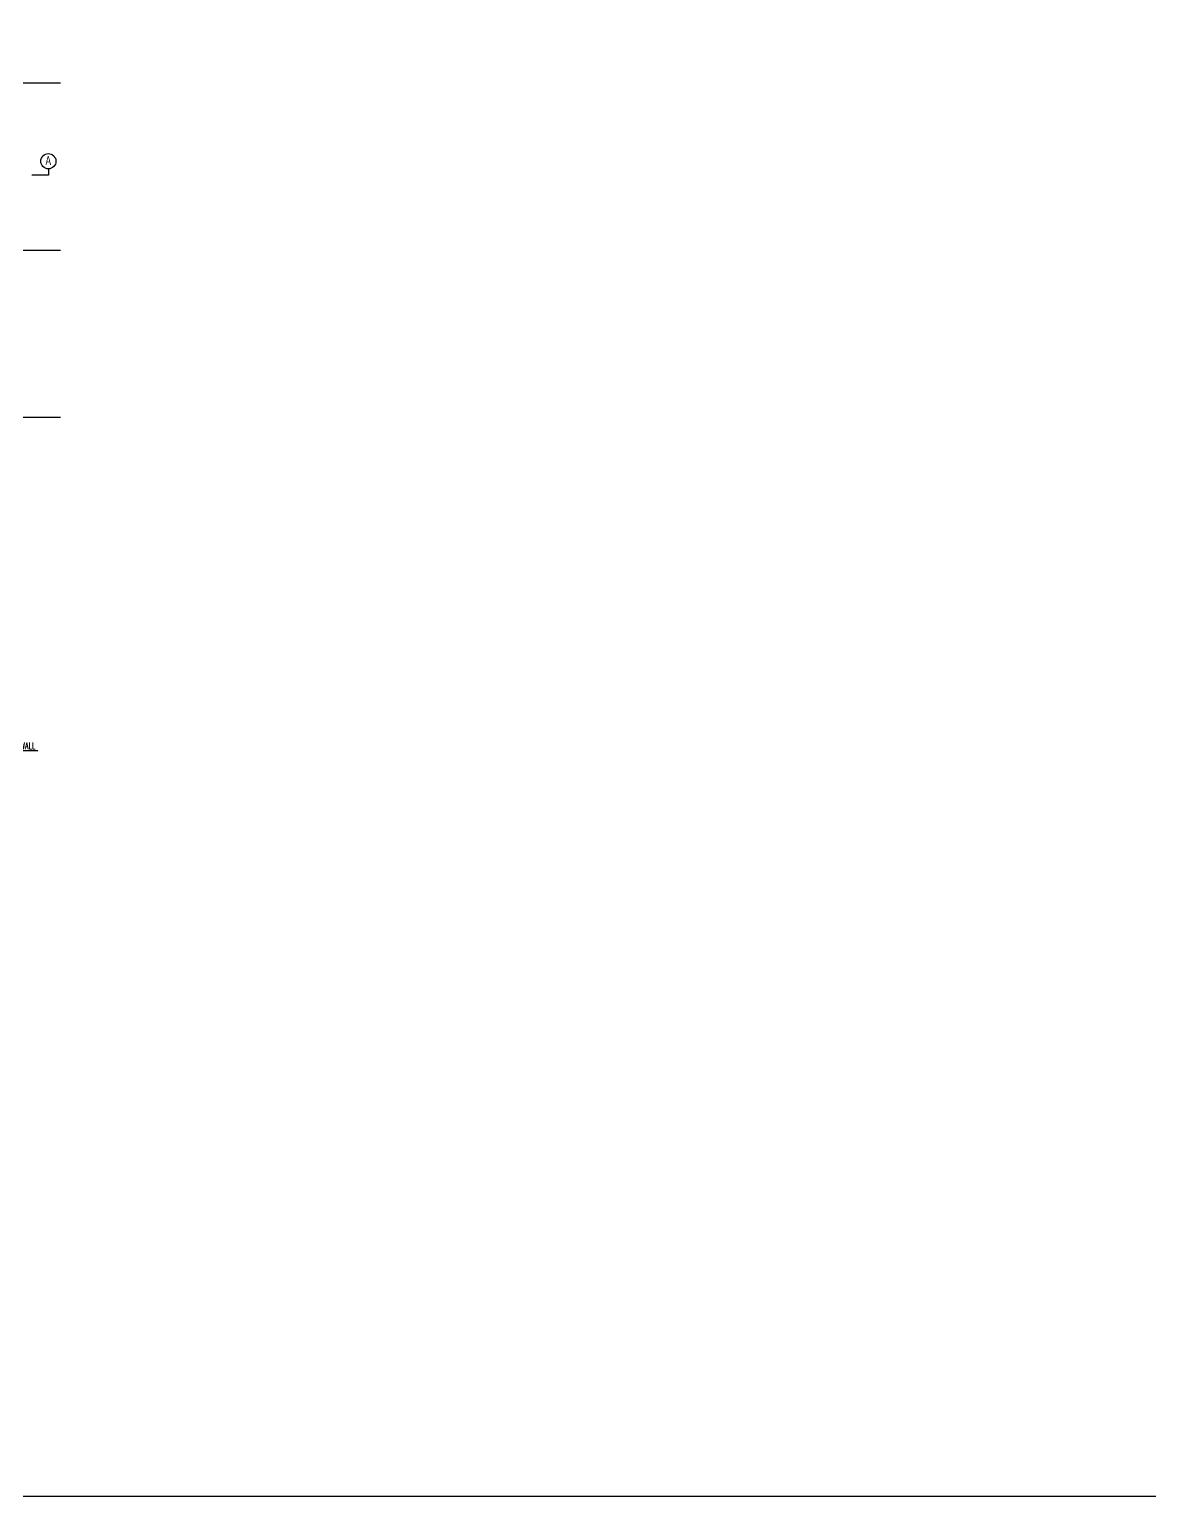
# Model space of a CAD drawing. Extents: x -95606 to 113309, y -42160 to -940.
# Drawn here: x -31381 to -29994, y -23111 to -21295 of the extents above; entities that cross this region are included whole.
import ezdxf

# ---------------------------------------------------------------- set-up
doc = ezdxf.new("R2010")
doc.units = 0
doc.header["$LTSCALE"] = 0.02
doc.header["$MEASUREMENT"] = 0
doc.linetypes.add('CENTER', pattern=[50.8, 31.75, -6.35, 6.35, -6.35])
doc.layers.get('0').update_dxf_attribs({"linetype": 'CONTINUOUS'})
for name, color, linetype in [('DIM', 7, 'CONTINUOUS'), ('dimentions', 8, 'CONTINUOUS'), ('DROP', 7, 'CONTINUOUS'), ('GRID', 8, 'CENTER'), ('TEXT-2', 3, 'CONTINUOUS')]:
    doc.layers.add(name, color=color, linetype=linetype)
doc.styles.add('style5', font='romans.shx', dxfattribs={"width": 0.7, "height": 8})
doc.styles.add('style6', font='romans.shx', dxfattribs={"height": 8})
doc.styles.add('style9', font='romans.shx', dxfattribs={"width": 0.8, "height": 4})
doc.dimstyles.new('TEXT-18', dxfattribs={"dimtxt": 8, "dimasz": 9, "dimexe": 6, "dimexo": 6, "dimgap": 3.125, "dimtad": 1, "dimdec": 1, "dimrnd": 0.5, "dimzin": 1, "dimdsep": 46, "dimlunit": 4, "dimtxsty": 'style6', "dimblk": 'OBLIQUE', "dimcen": 72.09, "dimclrd": 1, "dimclre": 1, "dimclrt": 4, "dimadec": 0, "dimazin": 0, "dimtfac": 1, "dimtdec": 1, "dimtofl": 0, "dimtmove": 0, "dimatfit": 3, "dimfxl": 1, "dimfrac": 2, "dimtolj": 1, "dimtzin": 0, "dimlwd": -1, "dimarcsym": 0})

# ---------------------------------------------------------------- blocks, each defined once
blk = doc.blocks.new('_Oblique')
at = {"color": 0, "linetype": 'ByBlock', "lineweight": -2}
blk.add_line((-0.5, -0.5), (0.5, 0.5), dxfattribs=at)

msp = doc.modelspace()

# ---------------------------------------------------------------- linework, layer by layer
at = {"layer": 'dimentions', "color": 4}
for p, q in [((-31357.302, -21467.37), (-31357.302, -21474.982)), ((-31357.302, -21474.982), (-31377.773, -21474.982))]:
    msp.add_line(p, q, dxfattribs=at)
msp.add_circle((-31357.302, -21457.947), 9.422, dxfattribs=at)
at = {"layer": 'DROP', "linetype": 'CENTER', "lineweight": -2}
msp.add_lwpolyline([(-34074.971, -15817.993), (-25761.791, -15817.993), (-25761.791, -23111.355), (-34074.971, -23111.355)], close=True, dxfattribs=at)
at = {"layer": 'GRID'}
for p, q in [((-33132.237, -21360.958), (-31342.425, -21360.958)), ((-33132.237, -21567.958), (-31342.425, -21567.958)), ((-33132.237, -21774.958), (-31342.425, -21774.958))]:
    msp.add_line(p, q, dxfattribs=at)

# ---------------------------------------------------------------- texts
at = {"layer": 'dimentions', "color": 4, "insert": (-31357.422, -21457.136), "char_height": 11.21657, "width": 292.17453, "attachment_point": 5, "style": 'style9'}
msp.add_mtext('{\\fSwis721 Cn BT|b0|i0|c0|p34;A}', dxfattribs=at)
at = {"layer": 'TEXT-2', "insert": (-31373.214, -22177.688), "char_height": 8, "attachment_point": 3, "style": 'style5'}
msp.add_mtext_dynamic_manual_height_columns('GABLE WALL', width=104.19387, gutter_width=16, heights=[0], dxfattribs=at)

# ---------------------------------------------------------------- leaders
at = {"layer": 'DIM'}
msp.add_leader([(-31446.185, -22187.61), (-31370.366, -22187.61)], dimstyle='TEXT-18', override={"dimasz": 8, "dimtad": 0}, dxfattribs=at)

doc.saveas('drawing.dxf')
